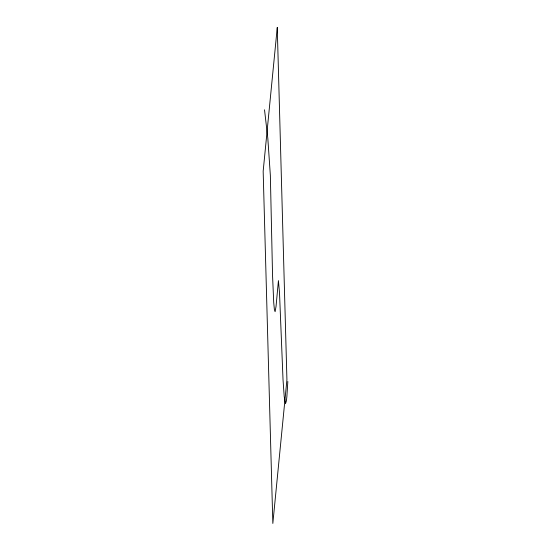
<?xml version="1.0" encoding="UTF-8"?>
<svg xmlns="http://www.w3.org/2000/svg" width="551" height="551" viewBox="0 0 551 551"><rect width="100%" height="100%" fill="white"/><g stroke="black" fill="none" stroke-linecap="round" stroke-linejoin="round"><path stroke-width="0.83" d="M287.836 381.485L286.885 396.527L286.424 400.804L285.508 403.725L284.213 396.637L283.035 379.908L279.515 293.001L278.427 280.617L276.03 306.501L275.107 311.708L274.405 309.703L273.723 302.582L272.545 275.293L270.355 175.425L267.82 138.342L264.521 109.787M277.256 27.55L263.164 171.265L272.835 523.45L286.926 379.735L277.256 27.55"/></g></svg>
